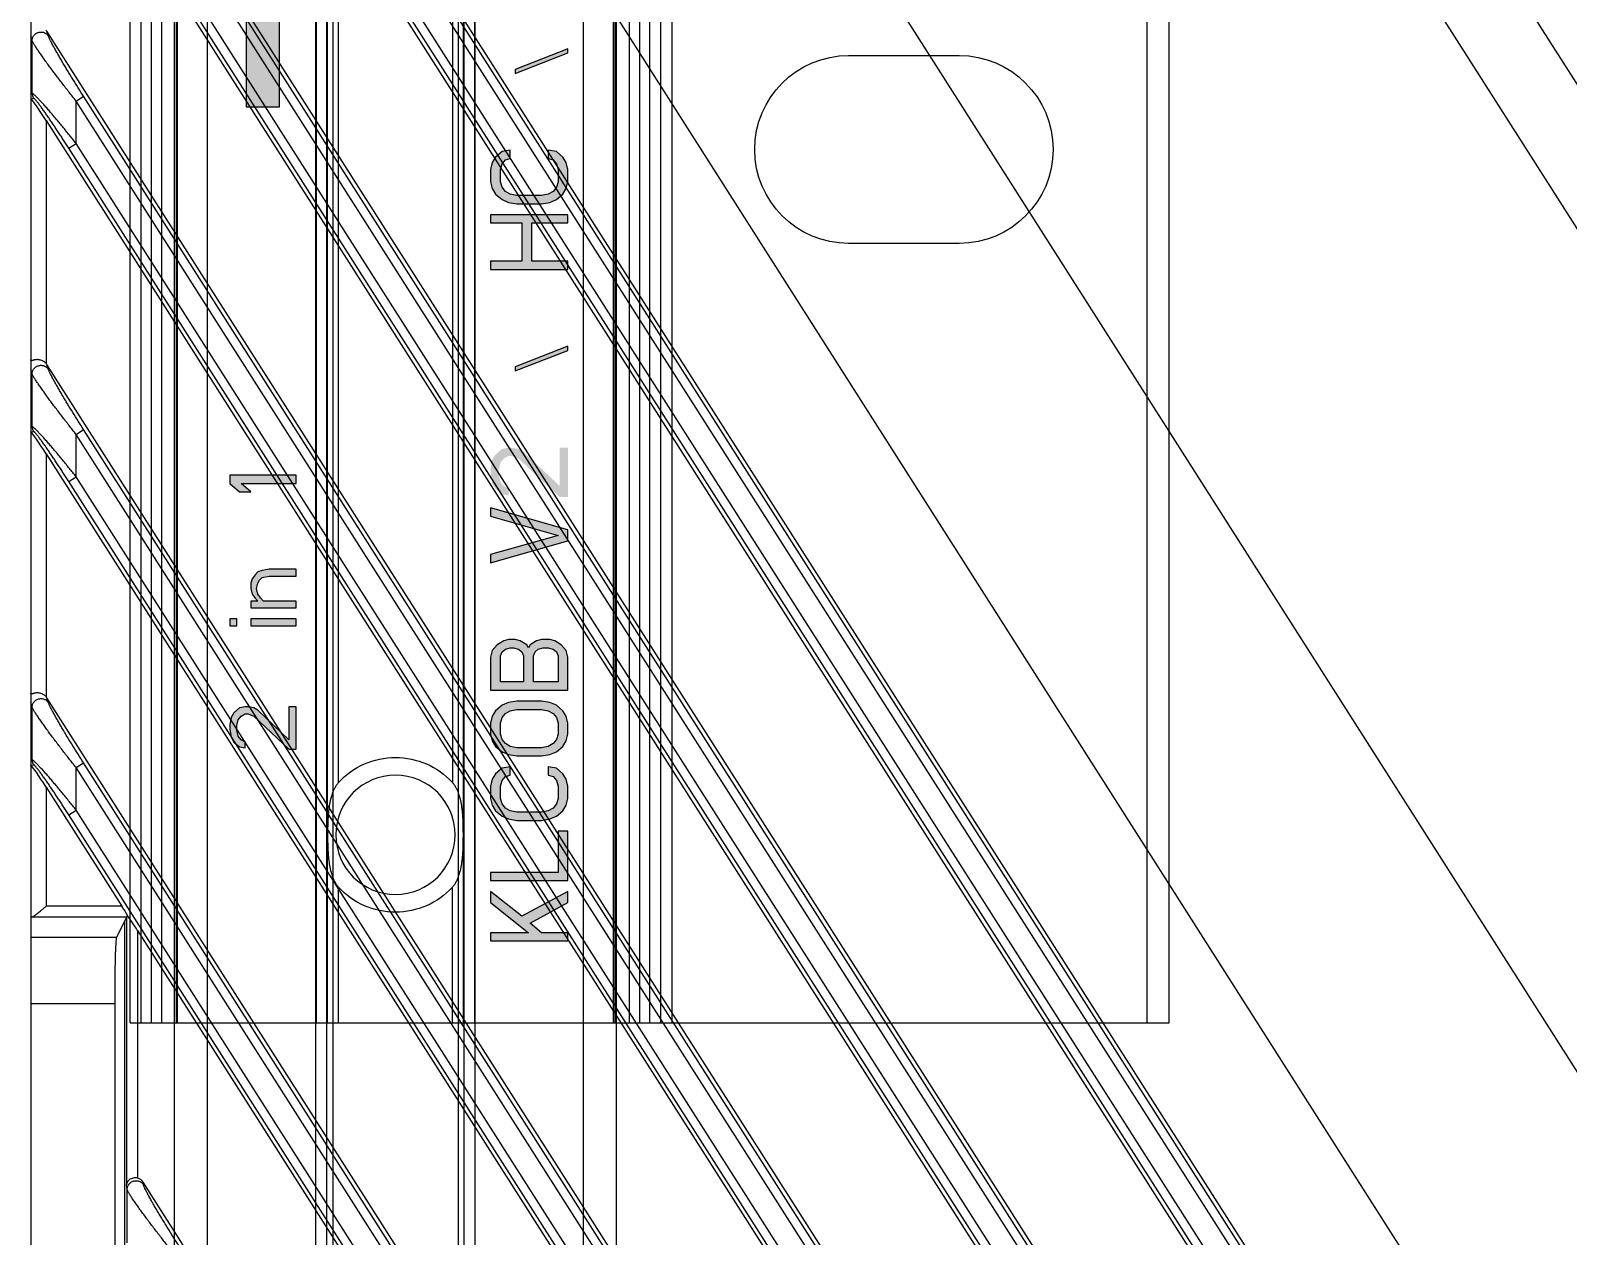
# Model space of a CAD drawing. Header units: millimetres. Extents: x 620 to 19791, y 2539 to 6969.
# Drawn here: x 14027 to 14096.5, y 5362.2 to 5416.7 of the extents above; entities that cross this region are included whole.
import ezdxf

# ---------------------------------------------------------------- set-up
doc = ezdxf.new("R2010")
doc.units = ezdxf.units.MM
doc.layers.add('02___PRT_ALL_AXES', color=7, linetype='Continuous')

# ---------------------------------------------------------------- blocks, each defined once
blk = doc.blocks.new('DTGFH')
at = {"color": 7, "linetype": 'Continuous'}
for p, q in [((8801.048, 4441.2), (8801.048, 4104.2)), ((8844.335, 4410.786), (8922.684, 4287.803)), ((8803.443, 4409.834), (8995.392, 4108.534)), ((8967.816, 4210.447), (8842.112, 4407.763)), ((8819.62, 4404.914), (9007.76, 4109.592)), ((8988.34, 4108.661), (8801.783, 4401.496)), ((8987.09, 4110.275), (8803.436, 4398.554)), ((8986.754, 4110.061), (8803.1, 4398.34)), ((8801.748, 4397.456), (8985.812, 4108.534)), ((8802.764, 4396.21), (8985.197, 4109.847)), ((8803.1, 4396.424), (8985.533, 4110.061)), ((8978.736, 4108.661), (8801.783, 4386.421)), ((8977.149, 4110.061), (8803.1, 4383.264)), ((8977.486, 4110.275), (8803.436, 4383.479)), ((8801.748, 4382.38), (8976.207, 4108.534)), ((8803.1, 4381.348), (8975.929, 4110.061)), ((8802.764, 4381.134), (8975.593, 4109.847)), ((8801.107, 4370.929), (8801.048, 4371.131)), ((8801.107, 4368.537), (8801.107, 4370.929)), ((8801.842, 4371.143), (8801.783, 4371.345)), ((8971.846, 4104.4), (8801.783, 4371.345)), ((8801.107, 4368.537), (8801.048, 4368.52)), ((8801.061, 4368.291), (8801.17, 4368.323)), ((8803.1, 4368.189), (8803.436, 4368.403)), ((8803.1, 4366.273), (8803.1, 4368.189)), ((8970.291, 4105.752), (8803.1, 4368.189)), ((8970.627, 4105.966), (8803.436, 4368.403)), ((8801.748, 4367.305), (8801.748, 4356.317)), ((8801.748, 4367.305), (8969.237, 4104.4)), ((8802.764, 4366.059), (8803.1, 4366.273)), ((8968.734, 4105.537), (8802.764, 4366.059)), ((8969.07, 4105.752), (8803.1, 4366.273)), ((8801.842, 4356.068), (8801.783, 4356.27)), ((8962.242, 4104.4), (8801.783, 4356.27)), ((8801.107, 4355.853), (8801.048, 4356.056)), ((8801.107, 4353.462), (8801.107, 4355.853)), ((8801.107, 4353.462), (8801.048, 4353.445)), ((8803.1, 4353.114), (8803.436, 4353.328)), ((8961.023, 4105.966), (8803.436, 4353.328)), ((8801.061, 4353.216), (8801.17, 4353.248)), ((8803.1, 4351.198), (8803.1, 4353.114)), ((8960.687, 4105.752), (8803.1, 4353.114)), ((8801.748, 4352.23), (8801.748, 4341.241)), ((8801.748, 4352.23), (8959.633, 4104.4)), ((8802.764, 4350.984), (8803.1, 4351.198)), ((8959.13, 4105.537), (8802.764, 4350.984)), ((8959.466, 4105.752), (8803.1, 4351.198)), ((8801.107, 4340.778), (8801.048, 4340.98)), ((8801.842, 4340.992), (8801.783, 4341.195)), ((8952.638, 4104.4), (8801.783, 4341.195)), ((8801.107, 4338.386), (8801.107, 4340.778)), ((8801.107, 4338.386), (8801.048, 4338.369)), ((8801.061, 4338.141), (8801.17, 4338.172)), ((8803.1, 4338.038), (8803.436, 4338.252)), ((8803.1, 4336.122), (8803.1, 4338.038)), ((8951.083, 4105.752), (8803.1, 4338.038)), ((8951.419, 4105.966), (8803.436, 4338.252)), ((8801.748, 4337.154), (8801.748, 4331.775)), ((8801.748, 4337.154), (8805.175, 4331.775)), ((8802.764, 4335.908), (8803.1, 4336.122)), ((8949.862, 4105.752), (8803.1, 4336.122)), ((8949.526, 4105.537), (8802.764, 4335.908)), ((8805.175, 4331.775), (8801.748, 4331.775)), ((8805.383, 4331.276), (8801.086, 4331.276)), ((8805.383, 4331.275), (8804.92, 4330.349)), ((8805.296, 4331.102), (8805.296, 4291.799)), ((8805.433, 4331.325), (8805.383, 4331.276)), ((8805.383, 4331.275), (8805.383, 4319.175)), ((8805.883, 4330.665), (8805.883, 4319.471)), ((8805.883, 4330.665), (8950.029, 4104.4)), ((8804.92, 4330.349), (8801.048, 4330.349)), ((8804.846, 4327.353), (8801.048, 4327.353)), ((8804.846, 4327.353), (8804.846, 4295.547)), ((8806.146, 4319.177), (8806.131, 4319.294)), ((8943.033, 4104.4), (8806.131, 4319.294)), ((8805.41, 4318.963), (8805.383, 4319.175)), ((8805.41, 4316.539), (8805.41, 4318.963))]:
    blk.add_line(p, q, dxfattribs=at)
for centre in [(8801.509, 4368.538), (8801.509, 4353.463), (8801.509, 4338.387)]:
    blk.add_arc(centre, 0.402, 180.1282, 212.3718, dxfattribs=at)
for centre, major_axis, ratio, start_param, end_param in [((8801.45, 4371.121), (-0.117, 0.402), 0.954439, -1.274405, -1.134443), ((8801.748, 4367.191), (-0.698, 1.104), 0.046753, -1.496981, -0.118001), ((8801.45, 4356.045), (-0.117, 0.402), 0.954439, -1.274405, -1.134443), ((8801.748, 4352.116), (-0.698, 1.104), 0.046753, -1.496981, -0.118001), ((8801.45, 4340.97), (-0.117, 0.402), 0.954439, -1.274405, -1.134443), ((8801.748, 4337.04), (-0.698, 1.104), 0.046753, -1.496981, -0.118001), ((8805.123, 4331.775), (-0.321, 0.499), 0.073624, -2.73781, -1.618026), ((8801.748, 4331.264), (0.7, 0), 0.052408, 2.812592, 3.141593), ((8805.883, 4331.275), (0.5, 0), 0.052408, 3.089233, 3.115413), ((8805.883, 4330.583), (-0.499, 0.789), 0.046753, -1.496981, -0.377197), ((8804.924, 4327.353), (0, 3), 0.026186, 0.05236, 1.570796), ((8805.796, 4319.073), (-0.052, 0.405), 0.97951, -1.123245, -0.349373)]:
    blk.add_ellipse(centre, major_axis=major_axis, ratio=ratio, start_param=start_param, end_param=end_param, dxfattribs=at)
for points, knots in [([(8801.107, 4370.929), (8801.108, 4370.949), (8801.112, 4370.99), (8801.129, 4371.05), (8801.155, 4371.106), (8801.19, 4371.158), (8801.233, 4371.204), (8801.283, 4371.243), (8801.339, 4371.274), (8801.399, 4371.297), (8801.461, 4371.31), (8801.525, 4371.314), (8801.588, 4371.307), (8801.649, 4371.292), (8801.706, 4371.267), (8801.759, 4371.233), (8801.805, 4371.192), (8801.831, 4371.16), (8801.842, 4371.143)], [0, 0, 0, 0, 0.061113, 0.122614, 0.184534, 0.246921, 0.309743, 0.372936, 0.436398, 0.5, 0.563602, 0.627064, 0.690257, 0.753079, 0.815466, 0.877386, 0.938887, 1, 1, 1, 1]), ([(8803.1, 4368.189), (8802.993, 4368.323), (8802.783, 4368.589), (8802.473, 4368.988), (8802.221, 4369.318), (8802.025, 4369.578), (8801.885, 4369.768), (8801.749, 4369.953), (8801.62, 4370.132), (8801.5, 4370.302), (8801.389, 4370.462), (8801.305, 4370.588), (8801.245, 4370.681), (8801.206, 4370.743), (8801.173, 4370.799), (8801.145, 4370.849), (8801.126, 4370.886), (8801.114, 4370.912), (8801.109, 4370.923), (8801.107, 4370.929)], [0, 0, 0, 0, 0.151037, 0.300586, 0.447016, 0.518439, 0.588237, 0.655992, 0.721178, 0.783101, 0.840848, 0.893205, 0.916879, 0.938573, 0.958018, 0.974928, 0.989013, 0.994909, 1, 1, 1, 1]), ([(8803.436, 4368.403), (8803.353, 4368.533), (8803.19, 4368.791), (8802.949, 4369.178), (8802.753, 4369.499), (8802.6, 4369.753), (8802.489, 4369.94), (8802.381, 4370.124), (8802.277, 4370.303), (8802.178, 4370.476), (8802.087, 4370.64), (8802.016, 4370.772), (8801.965, 4370.87), (8801.931, 4370.937), (8801.901, 4370.999), (8801.876, 4371.054), (8801.858, 4371.095), (8801.848, 4371.124), (8801.844, 4371.137), (8801.842, 4371.143)], [0, 0, 0, 0, 0.145071, 0.289149, 0.431131, 0.500908, 0.569567, 0.636803, 0.702211, 0.76523, 0.825074, 0.880596, 0.906233, 0.930094, 0.951832, 0.971044, 0.987264, 0.994099, 1, 1, 1, 1]), ([(8801.048, 4368.29), (8801.048, 4368.291), (8801.048, 4368.292), (8801.049, 4368.294), (8801.05, 4368.295), (8801.052, 4368.296), (8801.054, 4368.296), (8801.056, 4368.295), (8801.058, 4368.293), (8801.06, 4368.292), (8801.061, 4368.291)], [0, 0, 0, 0, 0.134296, 0.239838, 0.325336, 0.408088, 0.50825, 0.637794, 0.80127, 1, 1, 1, 1]), ([(8803.1, 4366.273), (8803, 4366.398), (8802.849, 4366.586), (8802.648, 4366.834), (8802.498, 4367.017), (8802.348, 4367.198), (8802.2, 4367.375), (8802.054, 4367.548), (8801.911, 4367.715), (8801.772, 4367.875), (8801.639, 4368.025), (8801.532, 4368.143), (8801.451, 4368.231), (8801.394, 4368.291), (8801.341, 4368.346), (8801.292, 4368.395), (8801.247, 4368.438), (8801.207, 4368.474), (8801.178, 4368.499), (8801.157, 4368.514), (8801.143, 4368.523), (8801.132, 4368.53), (8801.122, 4368.535), (8801.114, 4368.537), (8801.109, 4368.538), (8801.107, 4368.537)], [0, 0, 0, 0, 0.159125, 0.238223, 0.316727, 0.394381, 0.470878, 0.545834, 0.61877, 0.689065, 0.755896, 0.818173, 0.847169, 0.874456, 0.899785, 0.922889, 0.943475, 0.96125, 0.975933, 0.982041, 0.987297, 0.991693, 0.995234, 0.997964, 1, 1, 1, 1]), ([(8802.764, 4366.059), (8802.688, 4366.178), (8802.573, 4366.357), (8802.419, 4366.594), (8802.304, 4366.77), (8802.189, 4366.944), (8802.074, 4367.116), (8801.96, 4367.285), (8801.848, 4367.45), (8801.737, 4367.61), (8801.63, 4367.763), (8801.542, 4367.885), (8801.474, 4367.977), (8801.426, 4368.041), (8801.38, 4368.101), (8801.337, 4368.156), (8801.297, 4368.205), (8801.266, 4368.241), (8801.244, 4368.266), (8801.229, 4368.282), (8801.215, 4368.295), (8801.203, 4368.306), (8801.192, 4368.314), (8801.184, 4368.319), (8801.179, 4368.322), (8801.175, 4368.323), (8801.172, 4368.324), (8801.17, 4368.323)], [0, 0, 0, 0, 0.153079, 0.229318, 0.305164, 0.380451, 0.454965, 0.528436, 0.600519, 0.670738, 0.738434, 0.802663, 0.833068, 0.862042, 0.889307, 0.914531, 0.937321, 0.957232, 0.96596, 0.973791, 0.980669, 0.986547, 0.991394, 0.995199, 0.996723, 0.998012, 1, 1, 1, 1]), ([(8801.748, 4356.317), (8801.733, 4356.335), (8801.699, 4356.369), (8801.64, 4356.412), (8801.578, 4356.445), (8801.512, 4356.469), (8801.447, 4356.484), (8801.384, 4356.492), (8801.325, 4356.493), (8801.27, 4356.488), (8801.227, 4356.481), (8801.196, 4356.475), (8801.169, 4356.468), (8801.144, 4356.46), (8801.121, 4356.453), (8801.106, 4356.449), (8801.092, 4356.446), (8801.081, 4356.444), (8801.071, 4356.444), (8801.062, 4356.447), (8801.055, 4356.453), (8801.051, 4356.462), (8801.049, 4356.473), (8801.048, 4356.481), (8801.048, 4356.486)], [0, 0, 0, 0, 0.092092, 0.18383, 0.274482, 0.363041, 0.448376, 0.529457, 0.605459, 0.675766, 0.739913, 0.769539, 0.797439, 0.847676, 0.869774, 0.889641, 0.907107, 0.922074, 0.934647, 0.945489, 0.956057, 0.968087, 0.982675, 1, 1, 1, 1]), ([(8801.107, 4355.853), (8801.108, 4355.874), (8801.112, 4355.915), (8801.129, 4355.974), (8801.155, 4356.031), (8801.19, 4356.083), (8801.233, 4356.129), (8801.283, 4356.168), (8801.339, 4356.199), (8801.399, 4356.221), (8801.461, 4356.235), (8801.525, 4356.238), (8801.588, 4356.232), (8801.649, 4356.216), (8801.706, 4356.191), (8801.759, 4356.158), (8801.805, 4356.116), (8801.831, 4356.084), (8801.842, 4356.068)], [0, 0, 0, 0, 0.061113, 0.122614, 0.184534, 0.246921, 0.309743, 0.372936, 0.436398, 0.5, 0.563602, 0.627064, 0.690257, 0.753079, 0.815466, 0.877386, 0.938887, 1, 1, 1, 1]), ([(8803.1, 4353.114), (8802.993, 4353.247), (8802.783, 4353.514), (8802.473, 4353.913), (8802.221, 4354.243), (8802.025, 4354.503), (8801.885, 4354.693), (8801.749, 4354.878), (8801.62, 4355.056), (8801.5, 4355.227), (8801.389, 4355.387), (8801.305, 4355.512), (8801.245, 4355.605), (8801.206, 4355.668), (8801.173, 4355.724), (8801.145, 4355.774), (8801.126, 4355.811), (8801.114, 4355.836), (8801.109, 4355.848), (8801.107, 4355.853)], [0, 0, 0, 0, 0.151037, 0.300586, 0.447016, 0.518439, 0.588237, 0.655992, 0.721178, 0.783101, 0.840848, 0.893205, 0.916879, 0.938573, 0.958018, 0.974928, 0.989013, 0.994909, 1, 1, 1, 1]), ([(8803.436, 4353.328), (8803.353, 4353.457), (8803.19, 4353.716), (8802.949, 4354.103), (8802.753, 4354.424), (8802.6, 4354.678), (8802.489, 4354.865), (8802.381, 4355.048), (8802.277, 4355.227), (8802.178, 4355.4), (8802.087, 4355.565), (8802.016, 4355.696), (8801.965, 4355.795), (8801.931, 4355.862), (8801.901, 4355.924), (8801.876, 4355.979), (8801.858, 4356.02), (8801.848, 4356.049), (8801.844, 4356.062), (8801.842, 4356.068)], [0, 0, 0, 0, 0.145071, 0.289149, 0.431131, 0.500908, 0.569567, 0.636803, 0.702211, 0.76523, 0.825074, 0.880596, 0.906233, 0.930094, 0.951832, 0.971044, 0.987264, 0.994099, 1, 1, 1, 1]), ([(8803.1, 4351.198), (8803, 4351.323), (8802.849, 4351.51), (8802.648, 4351.758), (8802.498, 4351.942), (8802.348, 4352.122), (8802.2, 4352.3), (8802.054, 4352.472), (8801.911, 4352.64), (8801.772, 4352.799), (8801.639, 4352.95), (8801.532, 4353.068), (8801.451, 4353.156), (8801.394, 4353.215), (8801.341, 4353.27), (8801.292, 4353.319), (8801.247, 4353.362), (8801.207, 4353.398), (8801.178, 4353.423), (8801.157, 4353.439), (8801.143, 4353.448), (8801.132, 4353.455), (8801.122, 4353.46), (8801.114, 4353.462), (8801.109, 4353.462), (8801.107, 4353.462)], [0, 0, 0, 0, 0.159125, 0.238223, 0.316727, 0.394381, 0.470878, 0.545834, 0.61877, 0.689065, 0.755896, 0.818173, 0.847169, 0.874456, 0.899785, 0.922889, 0.943475, 0.96125, 0.975933, 0.982041, 0.987297, 0.991693, 0.995234, 0.997964, 1, 1, 1, 1]), ([(8801.048, 4353.214), (8801.048, 4353.215), (8801.048, 4353.217), (8801.049, 4353.219), (8801.05, 4353.22), (8801.052, 4353.221), (8801.054, 4353.22), (8801.056, 4353.219), (8801.058, 4353.218), (8801.06, 4353.217), (8801.061, 4353.216)], [0, 0, 0, 0, 0.134296, 0.239838, 0.325336, 0.408088, 0.50825, 0.637794, 0.80127, 1, 1, 1, 1]), ([(8802.764, 4350.984), (8802.688, 4351.103), (8802.573, 4351.282), (8802.419, 4351.519), (8802.304, 4351.695), (8802.189, 4351.869), (8802.074, 4352.041), (8801.96, 4352.21), (8801.848, 4352.375), (8801.737, 4352.535), (8801.63, 4352.688), (8801.542, 4352.81), (8801.474, 4352.902), (8801.426, 4352.966), (8801.38, 4353.026), (8801.337, 4353.081), (8801.297, 4353.129), (8801.266, 4353.165), (8801.244, 4353.19), (8801.229, 4353.206), (8801.215, 4353.219), (8801.203, 4353.23), (8801.192, 4353.239), (8801.184, 4353.244), (8801.179, 4353.247), (8801.175, 4353.248), (8801.172, 4353.248), (8801.17, 4353.248)], [0, 0, 0, 0, 0.153079, 0.229318, 0.305164, 0.380451, 0.454965, 0.528436, 0.600519, 0.670738, 0.738434, 0.802663, 0.833068, 0.862042, 0.889307, 0.914531, 0.937321, 0.957232, 0.96596, 0.973791, 0.980669, 0.986547, 0.991394, 0.995199, 0.996723, 0.998012, 1, 1, 1, 1]), ([(8801.748, 4341.241), (8801.733, 4341.26), (8801.699, 4341.294), (8801.64, 4341.337), (8801.578, 4341.37), (8801.512, 4341.394), (8801.447, 4341.409), (8801.384, 4341.416), (8801.325, 4341.417), (8801.27, 4341.413), (8801.227, 4341.406), (8801.196, 4341.399), (8801.169, 4341.392), (8801.144, 4341.385), (8801.121, 4341.378), (8801.106, 4341.373), (8801.092, 4341.37), (8801.081, 4341.368), (8801.071, 4341.368), (8801.062, 4341.371), (8801.055, 4341.377), (8801.051, 4341.386), (8801.049, 4341.398), (8801.048, 4341.406), (8801.048, 4341.411)], [0, 0, 0, 0, 0.092092, 0.18383, 0.274482, 0.363041, 0.448376, 0.529457, 0.605459, 0.675766, 0.739913, 0.769539, 0.797439, 0.847676, 0.869774, 0.889641, 0.907107, 0.922074, 0.934647, 0.945489, 0.956057, 0.968087, 0.982675, 1, 1, 1, 1]), ([(8801.107, 4340.778), (8801.108, 4340.798), (8801.112, 4340.839), (8801.129, 4340.899), (8801.155, 4340.955), (8801.19, 4341.007), (8801.233, 4341.053), (8801.283, 4341.092), (8801.339, 4341.124), (8801.399, 4341.146), (8801.461, 4341.159), (8801.525, 4341.163), (8801.588, 4341.157), (8801.649, 4341.141), (8801.706, 4341.116), (8801.759, 4341.082), (8801.805, 4341.041), (8801.831, 4341.009), (8801.842, 4340.992)], [0, 0, 0, 0, 0.061113, 0.122614, 0.184534, 0.246921, 0.309743, 0.372936, 0.436398, 0.5, 0.563602, 0.627064, 0.690257, 0.753079, 0.815466, 0.877386, 0.938887, 1, 1, 1, 1]), ([(8803.436, 4338.252), (8803.353, 4338.382), (8803.19, 4338.64), (8802.949, 4339.027), (8802.753, 4339.348), (8802.6, 4339.602), (8802.489, 4339.789), (8802.381, 4339.973), (8802.277, 4340.152), (8802.178, 4340.325), (8802.087, 4340.49), (8802.016, 4340.621), (8801.965, 4340.719), (8801.931, 4340.787), (8801.901, 4340.848), (8801.876, 4340.903), (8801.858, 4340.945), (8801.848, 4340.973), (8801.844, 4340.986), (8801.842, 4340.992)], [0, 0, 0, 0, 0.145071, 0.289149, 0.431131, 0.500908, 0.569567, 0.636803, 0.702211, 0.76523, 0.825074, 0.880596, 0.906233, 0.930094, 0.951832, 0.971044, 0.987264, 0.994099, 1, 1, 1, 1]), ([(8803.1, 4338.038), (8802.993, 4338.172), (8802.783, 4338.438), (8802.473, 4338.838), (8802.221, 4339.168), (8802.025, 4339.428), (8801.885, 4339.617), (8801.749, 4339.802), (8801.62, 4339.981), (8801.5, 4340.151), (8801.389, 4340.311), (8801.305, 4340.437), (8801.245, 4340.53), (8801.206, 4340.592), (8801.173, 4340.648), (8801.145, 4340.698), (8801.126, 4340.735), (8801.114, 4340.761), (8801.109, 4340.773), (8801.107, 4340.778)], [0, 0, 0, 0, 0.151037, 0.300586, 0.447016, 0.518439, 0.588237, 0.655992, 0.721178, 0.783101, 0.840848, 0.893205, 0.916879, 0.938573, 0.958018, 0.974928, 0.989013, 0.994909, 1, 1, 1, 1]), ([(8801.048, 4338.139), (8801.048, 4338.14), (8801.048, 4338.141), (8801.049, 4338.143), (8801.05, 4338.145), (8801.052, 4338.145), (8801.054, 4338.145), (8801.056, 4338.144), (8801.058, 4338.143), (8801.06, 4338.141), (8801.061, 4338.141)], [0, 0, 0, 0, 0.134291, 0.239825, 0.325324, 0.40808, 0.508237, 0.637782, 0.801264, 1, 1, 1, 1]), ([(8803.1, 4336.122), (8803, 4336.248), (8802.849, 4336.435), (8802.648, 4336.683), (8802.498, 4336.866), (8802.348, 4337.047), (8802.2, 4337.224), (8802.054, 4337.397), (8801.911, 4337.564), (8801.772, 4337.724), (8801.639, 4337.875), (8801.532, 4337.993), (8801.451, 4338.08), (8801.394, 4338.14), (8801.341, 4338.195), (8801.292, 4338.244), (8801.247, 4338.287), (8801.207, 4338.323), (8801.178, 4338.348), (8801.157, 4338.364), (8801.143, 4338.373), (8801.132, 4338.379), (8801.122, 4338.384), (8801.114, 4338.387), (8801.109, 4338.387), (8801.107, 4338.386)], [0, 0, 0, 0, 0.159125, 0.238223, 0.316727, 0.394381, 0.470878, 0.545834, 0.61877, 0.689065, 0.755896, 0.818173, 0.847169, 0.874456, 0.899785, 0.922889, 0.943475, 0.96125, 0.975933, 0.982041, 0.987297, 0.991693, 0.995234, 0.997964, 1, 1, 1, 1]), ([(8802.764, 4335.908), (8802.688, 4336.028), (8802.573, 4336.206), (8802.419, 4336.443), (8802.304, 4336.619), (8802.189, 4336.793), (8802.074, 4336.965), (8801.96, 4337.134), (8801.848, 4337.299), (8801.737, 4337.459), (8801.63, 4337.612), (8801.542, 4337.734), (8801.474, 4337.826), (8801.426, 4337.891), (8801.38, 4337.95), (8801.337, 4338.005), (8801.297, 4338.054), (8801.266, 4338.09), (8801.244, 4338.115), (8801.229, 4338.131), (8801.215, 4338.144), (8801.203, 4338.155), (8801.192, 4338.163), (8801.184, 4338.169), (8801.179, 4338.171), (8801.175, 4338.173), (8801.172, 4338.173), (8801.17, 4338.172)], [0, 0, 0, 0, 0.153079, 0.229318, 0.305164, 0.380451, 0.454965, 0.528436, 0.600519, 0.670738, 0.738434, 0.802663, 0.833068, 0.862042, 0.889307, 0.914531, 0.937321, 0.957232, 0.96596, 0.973791, 0.980669, 0.986547, 0.991394, 0.995199, 0.996723, 0.998012, 1, 1, 1, 1]), ([(8801.086, 4331.276), (8801.09, 4331.276), (8801.097, 4331.278), (8801.11, 4331.283), (8801.123, 4331.288), (8801.143, 4331.299), (8801.171, 4331.315), (8801.206, 4331.338), (8801.244, 4331.364), (8801.299, 4331.405), (8801.372, 4331.462), (8801.462, 4331.535), (8801.556, 4331.613), (8801.652, 4331.693), (8801.716, 4331.748), (8801.748, 4331.775)], [0, 0, 0, 0, 0.013463, 0.028958, 0.046471, 0.065932, 0.110248, 0.160922, 0.216933, 0.277361, 0.408429, 0.549248, 0.696374, 0.84732, 1, 1, 1, 1]), ([(8805.883, 4319.471), (8805.848, 4319.479), (8805.779, 4319.487), (8805.679, 4319.477), (8805.59, 4319.449), (8805.516, 4319.407), (8805.458, 4319.356), (8805.416, 4319.298), (8805.39, 4319.238), (8805.384, 4319.195), (8805.383, 4319.175)], [0, 0, 0, 0, 0.160899, 0.314742, 0.456494, 0.584742, 0.700638, 0.806545, 0.905309, 1, 1, 1, 1]), ([(8805.41, 4318.963), (8805.41, 4318.984), (8805.414, 4319.025), (8805.429, 4319.087), (8805.455, 4319.145), (8805.489, 4319.198), (8805.532, 4319.245), (8805.582, 4319.285), (8805.637, 4319.317), (8805.697, 4319.34), (8805.76, 4319.353), (8805.825, 4319.356), (8805.888, 4319.349), (8805.95, 4319.332), (8806.008, 4319.306), (8806.062, 4319.271), (8806.108, 4319.228), (8806.134, 4319.194), (8806.146, 4319.177)], [0, 0, 0, 0, 0.061771, 0.123674, 0.185724, 0.247974, 0.310429, 0.373081, 0.435901, 0.498841, 0.561846, 0.62485, 0.687789, 0.750605, 0.813254, 0.8757, 0.937956, 1, 1, 1, 1]), ([(8807.409, 4316.198), (8807.3, 4316.336), (8807.083, 4316.611), (8806.816, 4316.955), (8806.606, 4317.228), (8806.454, 4317.43), (8806.305, 4317.628), (8806.161, 4317.823), (8806.023, 4318.012), (8805.892, 4318.193), (8805.771, 4318.366), (8805.677, 4318.503), (8805.609, 4318.606), (8805.563, 4318.676), (8805.523, 4318.741), (8805.487, 4318.8), (8805.457, 4318.852), (8805.437, 4318.891), (8805.425, 4318.918), (8805.418, 4318.935), (8805.413, 4318.95), (8805.411, 4318.959), (8805.41, 4318.963)], [0, 0, 0, 0, 0.154445, 0.30727, 0.382534, 0.456692, 0.529432, 0.600377, 0.669045, 0.734822, 0.796897, 0.854183, 0.880595, 0.905226, 0.927827, 0.94811, 0.965769, 0.980485, 0.986646, 0.991965, 0.996419, 1, 1, 1, 1]), ([(8807.745, 4316.412), (8807.661, 4316.545), (8807.493, 4316.811), (8807.286, 4317.143), (8807.124, 4317.408), (8807.005, 4317.604), (8806.888, 4317.798), (8806.774, 4317.99), (8806.664, 4318.177), (8806.559, 4318.36), (8806.46, 4318.535), (8806.382, 4318.676), (8806.324, 4318.784), (8806.285, 4318.859), (8806.249, 4318.929), (8806.217, 4318.994), (8806.19, 4319.052), (8806.171, 4319.096), (8806.16, 4319.127), (8806.153, 4319.146), (8806.149, 4319.162), (8806.146, 4319.172), (8806.146, 4319.177)], [0, 0, 0, 0, 0.147854, 0.294636, 0.367264, 0.439153, 0.510088, 0.579799, 0.647935, 0.714028, 0.777425, 0.83718, 0.86528, 0.891898, 0.916748, 0.939475, 0.959663, 0.976821, 0.984101, 0.990427, 0.995741, 1, 1, 1, 1])]:
    blk.add_open_spline(points, degree=3, knots=knots, dxfattribs=at)
blk = doc.blocks.new('*U116')
blk.add_blockref('DTGFH', (-9101.048, -4276.2))
blk = doc.blocks.new('*U117')
at = {"color": 0, "linetype": 'ByBlock', "lineweight": -2, "transparency": 16777216}
blk.add_blockref('*U116', (0, 1350), dxfattribs=at)
blk = doc.blocks.new('rygj')
at = {"lineweight": 5, "true_color": 0x139b48}
h = blk.add_hatch(color=114, dxfattribs=at)
h.dxf.hatch_style = 1
h.paths.add_polyline_path([(5043.778, 3168.396), (5043.778, 3166.896), (5058.778, 3166.896), (5058.778, 3165.696), (5066.055, 3167.646), (5058.778, 3169.596), (5058.778, 3168.396)])
h = blk.add_hatch(color=114, dxfattribs=at)
h.dxf.hatch_style = 1
h.paths.add_polyline_path([(5016.593, 3168.061), (5016.646, 3168.316), (5016.646, 3168.444), (5016.593, 3168.699), (5016.38, 3168.954), (5016.168, 3169.082), (5015.849, 3169.146), (5015.637, 3169.146), (5015.265, 3169.082), (5015.052, 3168.954), (5014.84, 3168.699), (5014.787, 3168.444), (5015.052, 3168.444), (5015.158, 3168.635), (5015.318, 3168.763), (5015.583, 3168.827), (5015.796, 3168.827), (5016.062, 3168.763), (5016.221, 3168.635), (5016.327, 3168.444), (5016.327, 3168.316), (5016.221, 3168.061), (5014.733, 3166.465), (5014.733, 3166.146), (5016.646, 3166.146), (5016.646, 3166.465), (5015.158, 3166.465), (5016.487, 3167.869)])
h.paths.add_polyline_path([(5020.618, 3169.146), (5020.305, 3169.146), (5020.305, 3168.827), (5020.618, 3168.827)])
h.paths.add_polyline_path([(5020.618, 3168.188), (5020.305, 3168.188), (5020.305, 3166.146), (5020.618, 3166.146)])
h.paths.add_polyline_path([(5021.743, 3167.869), (5021.993, 3167.933), (5022.243, 3167.869), (5022.368, 3167.805), (5022.493, 3167.678), (5022.555, 3167.359), (5022.555, 3166.146), (5022.868, 3166.146), (5022.868, 3167.359), (5022.805, 3167.678), (5022.743, 3167.869), (5022.618, 3167.997), (5022.43, 3168.125), (5022.243, 3168.188), (5021.993, 3168.188), (5021.743, 3168.125), (5021.555, 3167.997), (5021.43, 3167.869), (5021.43, 3168.188), (5021.118, 3168.188), (5021.118, 3166.146), (5021.43, 3166.146), (5021.43, 3167.614), (5021.555, 3167.742)])
h.paths.add_polyline_path([(5027.118, 3169.146), (5026.743, 3169.146), (5026.368, 3168.699), (5026.368, 3168.188), (5026.743, 3168.635), (5026.743, 3166.146), (5027.118, 3166.146)])
h = blk.add_hatch(color=114, dxfattribs=at)
h.dxf.hatch_style = 1
h.paths.add_polyline_path([(5052.292, 3156.452), (5052.23, 3156.825), (5051.982, 3157.123), (5051.734, 3157.271), (5051.424, 3157.346), (5050.866, 3157.346), (5050.556, 3157.271), (5050.308, 3157.123), (5050.061, 3156.825), (5049.937, 3156.527), (5049.875, 3156.154), (5049.875, 3155.037), (5049.937, 3154.665), (5050.061, 3154.367), (5050.308, 3154.069), (5050.556, 3153.92), (5050.866, 3153.846), (5051.424, 3153.846), (5051.734, 3153.92), (5051.982, 3154.069), (5052.23, 3154.367), (5052.292, 3154.74), (5051.92, 3154.74), (5051.858, 3154.516), (5051.672, 3154.367), (5051.424, 3154.293), (5050.866, 3154.293), (5050.618, 3154.367), (5050.432, 3154.516), (5050.308, 3154.74), (5050.247, 3155.037), (5050.247, 3156.154), (5050.308, 3156.452), (5050.432, 3156.676), (5050.618, 3156.825), (5050.866, 3156.899), (5051.424, 3156.899), (5051.672, 3156.825), (5051.858, 3156.676), (5051.92, 3156.452)])
h.paths.add_polyline_path([(5063.634, 3156.527), (5063.572, 3156.825), (5063.324, 3157.123), (5063.076, 3157.271), (5062.642, 3157.346), (5062.518, 3157.346), (5062.085, 3157.271), (5061.837, 3157.123), (5061.589, 3156.825), (5061.527, 3156.527), (5061.837, 3156.527), (5061.961, 3156.75), (5062.147, 3156.899), (5062.456, 3156.974), (5062.704, 3156.974), (5063.014, 3156.899), (5063.2, 3156.75), (5063.324, 3156.527), (5063.324, 3156.378), (5063.2, 3156.08), (5063.076, 3155.931), (5062.704, 3155.782), (5062.456, 3155.782), (5062.456, 3155.484), (5062.704, 3155.484), (5063.076, 3155.41), (5063.262, 3155.261), (5063.386, 3154.963), (5063.386, 3154.665), (5063.324, 3154.516), (5063.2, 3154.367), (5063.076, 3154.293), (5062.766, 3154.218), (5062.394, 3154.218), (5062.085, 3154.293), (5061.961, 3154.367), (5061.837, 3154.516), (5061.775, 3154.665), (5061.465, 3154.665), (5061.527, 3154.442), (5061.651, 3154.218), (5061.837, 3154.069), (5062.085, 3153.92), (5062.332, 3153.846), (5062.828, 3153.846), (5063.076, 3153.92), (5063.324, 3154.069), (5063.51, 3154.218), (5063.634, 3154.442), (5063.696, 3154.665), (5063.696, 3154.963), (5063.634, 3155.261), (5063.51, 3155.484), (5063.2, 3155.633), (5063.448, 3155.857), (5063.572, 3156.08), (5063.634, 3156.378)])
h.paths.add_polyline_path([(5060.597, 3157.346), (5059.729, 3154.293), (5058.862, 3157.346), (5058.49, 3157.346), (5059.481, 3153.846), (5059.977, 3153.846), (5060.969, 3157.346)])
h.paths.add_polyline_path([(5055.019, 3153.846), (5055.019, 3154.293), (5053.16, 3154.293), (5053.16, 3157.346), (5052.788, 3157.346), (5052.788, 3153.846)])
h.paths.add_polyline_path([(5041.817, 3156.452), (5041.755, 3156.825), (5041.507, 3157.123), (5041.26, 3157.271), (5040.95, 3157.346), (5040.392, 3157.346), (5040.082, 3157.271), (5039.834, 3157.123), (5039.586, 3156.825), (5039.462, 3156.527), (5039.4, 3156.154), (5039.4, 3155.037), (5039.462, 3154.665), (5039.586, 3154.367), (5039.834, 3154.069), (5040.082, 3153.92), (5040.392, 3153.846), (5040.95, 3153.846), (5041.26, 3153.92), (5041.507, 3154.069), (5041.755, 3154.367), (5041.817, 3154.74), (5041.445, 3154.74), (5041.383, 3154.516), (5041.198, 3154.367), (5040.95, 3154.293), (5040.392, 3154.293), (5040.144, 3154.367), (5039.958, 3154.516), (5039.834, 3154.74), (5039.772, 3155.037), (5039.772, 3156.154), (5039.834, 3156.452), (5039.958, 3156.676), (5040.144, 3156.825), (5040.392, 3156.899), (5040.95, 3156.899), (5041.198, 3156.825), (5041.383, 3156.676), (5041.445, 3156.452)])
h.paths.add_polyline_path([(5016.902, 3156.154), (5016.84, 3156.527), (5016.716, 3156.825), (5016.468, 3157.123), (5016.22, 3157.271), (5015.91, 3157.346), (5015.414, 3157.346), (5015.104, 3157.271), (5014.856, 3157.123), (5014.608, 3156.825), (5014.485, 3156.527), (5014.423, 3156.154), (5014.423, 3155.037), (5014.485, 3154.665), (5014.608, 3154.367), (5014.856, 3154.069), (5015.104, 3153.92), (5015.414, 3153.846), (5015.91, 3153.846), (5016.22, 3153.92), (5016.468, 3154.069), (5016.716, 3154.367), (5016.84, 3154.665), (5016.902, 3155.037)])
h.paths.add_polyline_path([(5028.368, 3156.527), (5028.306, 3156.825), (5028.058, 3157.123), (5027.81, 3157.271), (5027.438, 3157.346), (5027.19, 3157.346), (5026.756, 3157.271), (5026.508, 3157.123), (5026.261, 3156.825), (5026.199, 3156.527), (5026.508, 3156.527), (5026.632, 3156.75), (5026.818, 3156.899), (5027.128, 3156.974), (5027.376, 3156.974), (5027.686, 3156.899), (5027.872, 3156.75), (5027.996, 3156.527), (5027.996, 3156.378), (5027.872, 3156.08), (5026.137, 3154.218), (5026.137, 3153.846), (5028.368, 3153.846), (5028.368, 3154.218), (5026.632, 3154.218), (5028.182, 3155.857), (5028.306, 3156.08), (5028.368, 3156.378)])
h.paths.add_polyline_path([(5046.404, 3153.846), (5045.474, 3156.229), (5045.288, 3156.229), (5046.218, 3153.846)])
h.paths.add_polyline_path([(5025.269, 3157.346), (5024.401, 3154.293), (5023.533, 3157.346), (5023.162, 3157.346), (5024.153, 3153.846), (5024.649, 3153.846), (5025.641, 3157.346)])
h.paths.add_polyline_path([(5038.904, 3153.846), (5038.904, 3157.346), (5038.532, 3157.346), (5038.532, 3155.931), (5036.797, 3155.931), (5036.797, 3157.346), (5036.425, 3157.346), (5036.425, 3153.846), (5036.797, 3153.846), (5036.797, 3155.484), (5038.532, 3155.484), (5038.532, 3153.846)])
h.paths.add_polyline_path([(5019.691, 3156.229), (5019.691, 3156.527), (5019.629, 3156.75), (5019.443, 3157.048), (5019.195, 3157.271), (5018.885, 3157.346), (5017.398, 3157.346), (5017.398, 3153.846), (5018.885, 3153.846), (5019.195, 3153.92), (5019.443, 3154.144), (5019.629, 3154.442), (5019.691, 3154.665), (5019.691, 3155.037), (5019.629, 3155.261), (5019.443, 3155.559), (5019.319, 3155.633), (5019.443, 3155.708), (5019.629, 3156.005)])
h.paths.add_polyline_path([(5019.319, 3154.963), (5019.319, 3154.74), (5019.257, 3154.516), (5019.133, 3154.367), (5018.947, 3154.293), (5017.769, 3154.293), (5017.769, 3155.41), (5018.947, 3155.41), (5019.133, 3155.335), (5019.257, 3155.186)], flags=16)
h.paths.add_polyline_path([(5019.319, 3156.452), (5019.319, 3156.303), (5019.257, 3156.08), (5019.133, 3155.931), (5018.947, 3155.857), (5017.769, 3155.857), (5017.769, 3156.899), (5018.947, 3156.899), (5019.133, 3156.825), (5019.257, 3156.676)], flags=16)
h.paths.add_polyline_path([(5016.53, 3156.154), (5016.53, 3155.037), (5016.468, 3154.74), (5016.344, 3154.516), (5016.158, 3154.367), (5015.91, 3154.293), (5015.414, 3154.293), (5015.166, 3154.367), (5014.98, 3154.516), (5014.856, 3154.74), (5014.794, 3155.037), (5014.794, 3156.154), (5014.856, 3156.452), (5014.98, 3156.676), (5015.166, 3156.825), (5015.414, 3156.899), (5015.91, 3156.899), (5016.158, 3156.825), (5016.344, 3156.676), (5016.468, 3156.452)], flags=16)
h.paths.add_polyline_path([(5011.881, 3155.037), (5011.881, 3156.154), (5011.943, 3156.452), (5012.067, 3156.676), (5012.253, 3156.825), (5012.501, 3156.899), (5013.059, 3156.899), (5013.307, 3156.825), (5013.493, 3156.676), (5013.555, 3156.452), (5013.927, 3156.452), (5013.865, 3156.825), (5013.617, 3157.123), (5013.369, 3157.271), (5013.059, 3157.346), (5012.501, 3157.346), (5012.191, 3157.271), (5011.943, 3157.123), (5011.695, 3156.825), (5011.572, 3156.527), (5011.51, 3156.154), (5011.51, 3155.037), (5011.572, 3154.665), (5011.695, 3154.367), (5011.943, 3154.069), (5012.191, 3153.92), (5012.501, 3153.846), (5013.059, 3153.846), (5013.369, 3153.92), (5013.617, 3154.069), (5013.865, 3154.367), (5013.927, 3154.74), (5013.555, 3154.74), (5013.493, 3154.516), (5013.307, 3154.367), (5013.059, 3154.293), (5012.501, 3154.293), (5012.253, 3154.367), (5012.067, 3154.516), (5011.943, 3154.74)])
h.paths.add_polyline_path([(5011.014, 3153.846), (5011.014, 3154.293), (5009.154, 3154.293), (5009.154, 3157.346), (5008.782, 3157.346), (5008.782, 3153.846)])
h.paths.add_polyline_path([(5032.954, 3153.846), (5032.025, 3156.229), (5031.839, 3156.229), (5032.768, 3153.846)])
h.paths.add_polyline_path([(5006.427, 3155.633), (5006.427, 3157.346), (5006.055, 3157.346), (5006.055, 3153.846), (5006.427, 3153.846), (5006.427, 3155.037), (5006.861, 3155.559), (5007.791, 3153.846), (5008.287, 3153.846), (5007.171, 3155.931), (5008.287, 3157.346), (5007.791, 3157.346)])
at = {"color": 114, "linetype": 'Continuous', "true_color": 0x139b48}
for p, q in [((4442.055, 3171.646), (5101.055, 3171.646)), ((4442.055, 3170.146), (5101.055, 3170.146)), ((5015.052, 3168.954), (5014.84, 3168.699)), ((5015.265, 3169.082), (5015.052, 3168.954)), ((5015.637, 3169.146), (5015.265, 3169.082)), ((5015.849, 3169.146), (5015.637, 3169.146)), ((5016.168, 3169.082), (5015.849, 3169.146)), ((5016.38, 3168.954), (5016.168, 3169.082)), ((5016.593, 3168.699), (5016.38, 3168.954)), ((5020.618, 3169.146), (5020.305, 3169.146)), ((5020.305, 3169.146), (5020.305, 3168.827)), ((5020.618, 3168.827), (5020.618, 3169.146)), ((5026.743, 3169.146), (5026.368, 3168.699)), ((5027.118, 3169.146), (5026.743, 3169.146)), ((5027.118, 3166.146), (5027.118, 3169.146)), ((5014.84, 3168.699), (5014.787, 3168.444)), ((5014.787, 3168.444), (5015.052, 3168.444)), ((5015.052, 3168.444), (5015.158, 3168.635)), ((5015.158, 3168.635), (5015.318, 3168.763)), ((5015.318, 3168.763), (5015.583, 3168.827)), ((5015.583, 3168.827), (5015.796, 3168.827)), ((5015.796, 3168.827), (5016.062, 3168.763)), ((5016.062, 3168.763), (5016.221, 3168.635)), ((5016.221, 3168.635), (5016.327, 3168.444)), ((5016.327, 3168.316), (5016.221, 3168.061)), ((5016.327, 3168.444), (5016.327, 3168.316)), ((5016.646, 3168.444), (5016.593, 3168.699)), ((5016.593, 3168.061), (5016.646, 3168.316)), ((5016.646, 3168.316), (5016.646, 3168.444)), ((5020.305, 3168.827), (5020.618, 3168.827)), ((5020.618, 3168.188), (5020.305, 3168.188)), ((5020.305, 3168.188), (5020.305, 3166.146)), ((5020.618, 3166.146), (5020.618, 3168.188)), ((5021.43, 3168.188), (5021.118, 3168.188)), ((5021.118, 3168.188), (5021.118, 3166.146)), ((5021.43, 3167.869), (5021.43, 3168.188)), ((5021.993, 3168.188), (5021.743, 3168.125)), ((5022.243, 3168.188), (5021.993, 3168.188)), ((5022.43, 3168.125), (5022.243, 3168.188)), ((5026.368, 3168.699), (5026.368, 3168.188)), ((5026.368, 3168.188), (5026.743, 3168.635)), ((5026.743, 3168.635), (5026.743, 3166.146)), ((5058.778, 3168.396), (5043.778, 3168.396)), ((5043.778, 3168.396), (5043.778, 3166.896)), ((5016.221, 3168.061), (5014.733, 3166.465)), ((5015.158, 3166.465), (5016.487, 3167.869)), ((5016.487, 3167.869), (5016.593, 3168.061)), ((5021.555, 3167.997), (5021.43, 3167.869)), ((5021.43, 3167.614), (5021.555, 3167.742)), ((5021.43, 3166.146), (5021.43, 3167.614)), ((5021.743, 3168.125), (5021.555, 3167.997)), ((5021.555, 3167.742), (5021.743, 3167.869)), ((5021.743, 3167.869), (5021.993, 3167.933)), ((5021.993, 3167.933), (5022.243, 3167.869)), ((5022.243, 3167.869), (5022.368, 3167.805)), ((5022.368, 3167.805), (5022.493, 3167.678)), ((5022.618, 3167.997), (5022.43, 3168.125)), ((5022.493, 3167.678), (5022.555, 3167.359)), ((5022.743, 3167.869), (5022.618, 3167.997)), ((5022.805, 3167.678), (5022.743, 3167.869)), ((5022.868, 3167.359), (5022.805, 3167.678)), ((5022.555, 3167.359), (5022.555, 3166.146)), ((5022.868, 3166.146), (5022.868, 3167.359)), ((5043.778, 3166.896), (5058.778, 3166.896)), ((5014.733, 3166.465), (5014.733, 3166.146)), ((5014.733, 3166.146), (5016.646, 3166.146)), ((5016.646, 3166.465), (5015.158, 3166.465)), ((5016.646, 3166.146), (5016.646, 3166.465)), ((5020.305, 3166.146), (5020.618, 3166.146)), ((5021.118, 3166.146), (5021.43, 3166.146)), ((5022.555, 3166.146), (5022.868, 3166.146)), ((5026.743, 3166.146), (5027.118, 3166.146)), ((4495.013, 3165.246), (5068.697, 3165.246)), ((4495.398, 3164.746), (5068.312, 3164.746)), ((4495.398, 3158.546), (5068.312, 3158.546)), ((4495.013, 3158.046), (5068.697, 3158.046)), ((5006.427, 3157.346), (5006.055, 3157.346)), ((5006.055, 3157.346), (5006.055, 3153.846)), ((5007.791, 3157.346), (5006.427, 3155.633)), ((5006.427, 3155.633), (5006.427, 3157.346)), ((5007.171, 3155.931), (5008.287, 3157.346)), ((5008.287, 3157.346), (5007.791, 3157.346)), ((5009.154, 3157.346), (5008.782, 3157.346)), ((5008.782, 3157.346), (5008.782, 3153.846)), ((5009.154, 3154.293), (5009.154, 3157.346)), ((5011.943, 3157.123), (5011.695, 3156.825)), ((5012.191, 3157.271), (5011.943, 3157.123)), ((5012.501, 3157.346), (5012.191, 3157.271)), ((5013.059, 3157.346), (5012.501, 3157.346)), ((5013.369, 3157.271), (5013.059, 3157.346)), ((5013.617, 3157.123), (5013.369, 3157.271)), ((5013.865, 3156.825), (5013.617, 3157.123)), ((5014.856, 3157.123), (5014.608, 3156.825)), ((5015.104, 3157.271), (5014.856, 3157.123)), ((5015.414, 3157.346), (5015.104, 3157.271)), ((5015.91, 3157.346), (5015.414, 3157.346)), ((5016.22, 3157.271), (5015.91, 3157.346)), ((5016.468, 3157.123), (5016.22, 3157.271)), ((5016.716, 3156.825), (5016.468, 3157.123)), ((5018.885, 3157.346), (5017.398, 3157.346)), ((5017.398, 3157.346), (5017.398, 3153.846)), ((5019.195, 3157.271), (5018.885, 3157.346)), ((5019.443, 3157.048), (5019.195, 3157.271)), ((5019.629, 3156.75), (5019.443, 3157.048)), ((5023.533, 3157.346), (5023.162, 3157.346)), ((5023.162, 3157.346), (5024.153, 3153.846)), ((5024.401, 3154.293), (5023.533, 3157.346)), ((5025.269, 3157.346), (5024.401, 3154.293)), ((5024.649, 3153.846), (5025.641, 3157.346)), ((5025.641, 3157.346), (5025.269, 3157.346)), ((5036.797, 3157.346), (5036.425, 3157.346)), ((5036.425, 3157.346), (5036.425, 3153.846)), ((5036.797, 3155.931), (5036.797, 3157.346)), ((5038.904, 3157.346), (5038.532, 3157.346)), ((5038.532, 3157.346), (5038.532, 3155.931)), ((5038.904, 3153.846), (5038.904, 3157.346)), ((5039.834, 3157.123), (5039.586, 3156.825)), ((5040.082, 3157.271), (5039.834, 3157.123)), ((5040.392, 3157.346), (5040.082, 3157.271)), ((5040.95, 3157.346), (5040.392, 3157.346)), ((5041.26, 3157.271), (5040.95, 3157.346)), ((5041.507, 3157.123), (5041.26, 3157.271)), ((5041.755, 3156.825), (5041.507, 3157.123)), ((5011.572, 3156.527), (5011.51, 3156.154)), ((5011.695, 3156.825), (5011.572, 3156.527)), ((5011.881, 3156.154), (5011.943, 3156.452)), ((5011.943, 3156.452), (5012.067, 3156.676)), ((5012.067, 3156.676), (5012.253, 3156.825)), ((5012.253, 3156.825), (5012.501, 3156.899)), ((5012.501, 3156.899), (5013.059, 3156.899)), ((5013.059, 3156.899), (5013.307, 3156.825)), ((5013.307, 3156.825), (5013.493, 3156.676)), ((5013.493, 3156.676), (5013.555, 3156.452)), ((5013.555, 3156.452), (5013.927, 3156.452)), ((5013.927, 3156.452), (5013.865, 3156.825)), ((5014.485, 3156.527), (5014.423, 3156.154)), ((5014.608, 3156.825), (5014.485, 3156.527)), ((5014.794, 3156.154), (5014.856, 3156.452)), ((5014.856, 3156.452), (5014.98, 3156.676)), ((5014.98, 3156.676), (5015.166, 3156.825)), ((5015.166, 3156.825), (5015.414, 3156.899)), ((5015.414, 3156.899), (5015.91, 3156.899)), ((5015.91, 3156.899), (5016.158, 3156.825)), ((5016.158, 3156.825), (5016.344, 3156.676)), ((5016.344, 3156.676), (5016.468, 3156.452)), ((5016.468, 3156.452), (5016.53, 3156.154)), ((5016.84, 3156.527), (5016.716, 3156.825)), ((5016.902, 3156.154), (5016.84, 3156.527)), ((5017.769, 3156.899), (5018.947, 3156.899)), ((5017.769, 3155.857), (5017.769, 3156.899)), ((5018.947, 3156.899), (5019.133, 3156.825)), ((5019.133, 3156.825), (5019.257, 3156.676)), ((5019.257, 3156.676), (5019.319, 3156.452)), ((5019.319, 3156.452), (5019.319, 3156.303)), ((5019.691, 3156.527), (5019.629, 3156.75)), ((5019.691, 3156.229), (5019.691, 3156.527)), ((5039.462, 3156.527), (5039.4, 3156.154)), ((5039.586, 3156.825), (5039.462, 3156.527)), ((5039.772, 3156.154), (5039.834, 3156.452)), ((5039.834, 3156.452), (5039.958, 3156.676)), ((5039.958, 3156.676), (5040.144, 3156.825)), ((5040.144, 3156.825), (5040.392, 3156.899)), ((5040.392, 3156.899), (5040.95, 3156.899)), ((5040.95, 3156.899), (5041.198, 3156.825)), ((5041.198, 3156.825), (5041.383, 3156.676)), ((5041.383, 3156.676), (5041.445, 3156.452)), ((5041.445, 3156.452), (5041.817, 3156.452)), ((5041.817, 3156.452), (5041.755, 3156.825)), ((5008.287, 3153.846), (5007.171, 3155.931)), ((5011.51, 3156.154), (5011.51, 3155.037)), ((5011.881, 3155.037), (5011.881, 3156.154)), ((5014.423, 3156.154), (5014.423, 3155.037)), ((5014.794, 3155.037), (5014.794, 3156.154)), ((5016.53, 3156.154), (5016.53, 3155.037)), ((5016.902, 3155.037), (5016.902, 3156.154)), ((5018.947, 3155.857), (5017.769, 3155.857)), ((5019.133, 3155.931), (5018.947, 3155.857)), ((5019.257, 3156.08), (5019.133, 3155.931)), ((5019.319, 3156.303), (5019.257, 3156.08)), ((5019.319, 3155.633), (5019.443, 3155.708)), ((5019.443, 3155.559), (5019.319, 3155.633)), ((5019.443, 3155.708), (5019.629, 3156.005)), ((5019.629, 3156.005), (5019.691, 3156.229)), ((5032.025, 3156.229), (5031.839, 3156.229)), ((5031.839, 3156.229), (5032.768, 3153.846)), ((5032.954, 3153.846), (5032.025, 3156.229)), ((5038.532, 3155.931), (5036.797, 3155.931)), ((5039.4, 3156.154), (5039.4, 3155.037)), ((5039.772, 3155.037), (5039.772, 3156.154)), ((5045.474, 3156.229), (5045.288, 3156.229)), ((5045.288, 3156.229), (5046.218, 3153.846)), ((5046.404, 3153.846), (5045.474, 3156.229)), ((5006.427, 3155.037), (5006.861, 3155.559)), ((5006.427, 3153.846), (5006.427, 3155.037)), ((5006.861, 3155.559), (5007.791, 3153.846)), ((5011.51, 3155.037), (5011.572, 3154.665)), ((5011.943, 3154.74), (5011.881, 3155.037)), ((5014.423, 3155.037), (5014.485, 3154.665)), ((5014.856, 3154.74), (5014.794, 3155.037)), ((5016.53, 3155.037), (5016.468, 3154.74)), ((5016.84, 3154.665), (5016.902, 3155.037)), ((5017.769, 3155.41), (5018.947, 3155.41)), ((5017.769, 3154.293), (5017.769, 3155.41)), ((5018.947, 3155.41), (5019.133, 3155.335)), ((5019.133, 3155.335), (5019.257, 3155.186)), ((5019.257, 3155.186), (5019.319, 3154.963)), ((5019.319, 3154.963), (5019.319, 3154.74)), ((5019.629, 3155.261), (5019.443, 3155.559)), ((5019.691, 3155.037), (5019.629, 3155.261)), ((5019.691, 3154.665), (5019.691, 3155.037)), ((5036.797, 3155.484), (5038.532, 3155.484)), ((5036.797, 3153.846), (5036.797, 3155.484)), ((5038.532, 3155.484), (5038.532, 3153.846)), ((5039.4, 3155.037), (5039.462, 3154.665)), ((5039.834, 3154.74), (5039.772, 3155.037)), ((5011.014, 3154.293), (5009.154, 3154.293)), ((5011.014, 3153.846), (5011.014, 3154.293)), ((5011.572, 3154.665), (5011.695, 3154.367)), ((5011.695, 3154.367), (5011.943, 3154.069)), ((5012.067, 3154.516), (5011.943, 3154.74)), ((5012.253, 3154.367), (5012.067, 3154.516)), ((5012.501, 3154.293), (5012.253, 3154.367)), ((5013.059, 3154.293), (5012.501, 3154.293)), ((5013.307, 3154.367), (5013.059, 3154.293)), ((5013.493, 3154.516), (5013.307, 3154.367)), ((5013.555, 3154.74), (5013.493, 3154.516)), ((5013.927, 3154.74), (5013.555, 3154.74)), ((5013.617, 3154.069), (5013.865, 3154.367)), ((5013.865, 3154.367), (5013.927, 3154.74)), ((5014.485, 3154.665), (5014.608, 3154.367)), ((5014.608, 3154.367), (5014.856, 3154.069)), ((5014.98, 3154.516), (5014.856, 3154.74)), ((5015.166, 3154.367), (5014.98, 3154.516)), ((5015.414, 3154.293), (5015.166, 3154.367)), ((5015.91, 3154.293), (5015.414, 3154.293)), ((5016.158, 3154.367), (5015.91, 3154.293)), ((5016.344, 3154.516), (5016.158, 3154.367)), ((5016.468, 3154.74), (5016.344, 3154.516)), ((5016.468, 3154.069), (5016.716, 3154.367)), ((5016.716, 3154.367), (5016.84, 3154.665)), ((5018.947, 3154.293), (5017.769, 3154.293)), ((5019.133, 3154.367), (5018.947, 3154.293)), ((5019.257, 3154.516), (5019.133, 3154.367)), ((5019.319, 3154.74), (5019.257, 3154.516)), ((5019.443, 3154.144), (5019.629, 3154.442)), ((5019.629, 3154.442), (5019.691, 3154.665)), ((5039.462, 3154.665), (5039.586, 3154.367)), ((5039.586, 3154.367), (5039.834, 3154.069)), ((5039.958, 3154.516), (5039.834, 3154.74)), ((5040.144, 3154.367), (5039.958, 3154.516)), ((5040.392, 3154.293), (5040.144, 3154.367)), ((5040.95, 3154.293), (5040.392, 3154.293)), ((5041.198, 3154.367), (5040.95, 3154.293)), ((5041.383, 3154.516), (5041.198, 3154.367)), ((5041.445, 3154.74), (5041.383, 3154.516)), ((5041.817, 3154.74), (5041.445, 3154.74)), ((5041.507, 3154.069), (5041.755, 3154.367)), ((5041.755, 3154.367), (5041.817, 3154.74)), ((5006.055, 3153.846), (5006.427, 3153.846)), ((5007.791, 3153.846), (5008.287, 3153.846)), ((5008.782, 3153.846), (5011.014, 3153.846)), ((5011.943, 3154.069), (5012.191, 3153.92)), ((5012.191, 3153.92), (5012.501, 3153.846)), ((5012.501, 3153.846), (5013.059, 3153.846)), ((5013.059, 3153.846), (5013.369, 3153.92)), ((5013.369, 3153.92), (5013.617, 3154.069)), ((5014.856, 3154.069), (5015.104, 3153.92)), ((5015.104, 3153.92), (5015.414, 3153.846)), ((5015.414, 3153.846), (5015.91, 3153.846)), ((5015.91, 3153.846), (5016.22, 3153.92)), ((5016.22, 3153.92), (5016.468, 3154.069)), ((5017.398, 3153.846), (5018.885, 3153.846)), ((5018.885, 3153.846), (5019.195, 3153.92)), ((5019.195, 3153.92), (5019.443, 3154.144)), ((5024.153, 3153.846), (5024.649, 3153.846)), ((5032.768, 3153.846), (5032.954, 3153.846)), ((5036.425, 3153.846), (5036.797, 3153.846)), ((5038.532, 3153.846), (5038.904, 3153.846)), ((5039.834, 3154.069), (5040.082, 3153.92)), ((5040.082, 3153.92), (5040.392, 3153.846)), ((5040.392, 3153.846), (5040.95, 3153.846)), ((5040.95, 3153.846), (5041.26, 3153.92)), ((5041.26, 3153.92), (5041.507, 3154.069)), ((5046.218, 3153.846), (5046.404, 3153.846)), ((4442.055, 3153.146), (5101.055, 3153.146)), ((4442.055, 3151.646), (5101.055, 3151.646))]:
    blk.add_line(p, q, dxfattribs=at)
at = {"layer": '02___PRT_ALL_AXES', "color": 114, "linetype": 'Continuous', "true_color": 0x139b48}
for p, q in [((5068.145, 3164.485), (4464.566, 3164.485)), ((5068.145, 3158.807), (4464.566, 3158.807))]:
    blk.add_line(p, q, dxfattribs=at)
blk = doc.blocks.new('ERTFHGJ')
at = {"color": 40, "linetype": 'Continuous', "true_color": 0xf8d731}
for p, q in [((8878.457, 3617.77), (8878.457, 3696.77)), ((8925.457, 3696.77), (8878.457, 3696.77)), ((8879.457, 3617.77), (8879.457, 3696.77)), ((8900.957, 3696.77), (8900.957, 3617.77)), ((8901.457, 3617.77), (8901.457, 3696.77)), ((8901.957, 3617.77), (8901.957, 3696.77)), ((8902.402, 3617.77), (8902.402, 3696.77)), ((8902.874, 3617.77), (8902.874, 3696.77)), ((8903.457, 3617.77), (8903.457, 3696.77)), ((8903.537, 3696.77), (8903.537, 3617.77)), ((8903.598, 3617.77), (8903.598, 3696.77)), ((8909.882, 3696.77), (8909.882, 3617.77)), ((8910.382, 3617.77), (8910.382, 3696.77)), ((8910.882, 3690.641), (8910.882, 3696.77)), ((8916.032, 3690.641), (8916.032, 3696.77)), ((8916.532, 3617.77), (8916.532, 3696.77)), ((8917.032, 3617.77), (8917.032, 3696.77)), ((8923.315, 3617.77), (8923.315, 3696.77)), ((8923.377, 3696.77), (8923.377, 3617.77)), ((8923.457, 3617.77), (8923.457, 3696.77)), ((8924.039, 3696.77), (8924.039, 3617.77)), ((8924.511, 3696.77), (8924.511, 3617.77)), ((8924.957, 3617.77), (8924.957, 3696.77)), ((8925.457, 3617.77), (8925.457, 3696.77)), ((8910.882, 3685.9), (8910.882, 3628.641)), ((8916.032, 3628.641), (8916.032, 3685.9)), ((8892.957, 3661.52), (8887.957, 3661.52)), ((8887.957, 3653.02), (8892.957, 3653.02)), ((8910.882, 3617.77), (8910.882, 3623.9)), ((8916.032, 3617.77), (8916.032, 3623.9)), ((8925.457, 3617.77), (8878.457, 3617.77))]:
    blk.add_line(p, q, dxfattribs=at)
for centre in [(8913.457, 3688.27), (8913.457, 3626.27)]:
    blk.add_circle(centre, 2.7, dxfattribs=at)
for centre, radius, start, end in [((8913.457, 3688.27), 3.5, 42.63239, 137.36761), ((8913.457, 3688.27), 3.5, 222.63239, 317.36761), ((8887.957, 3657.27), 4.25, 90, 270), ((8892.957, 3657.27), 4.25, 270, 90), ((8913.457, 3626.27), 3.5, 42.63239, 137.36761), ((8913.457, 3626.27), 3.5, 222.63239, 317.36761)]:
    blk.add_arc(centre, radius, start, end, dxfattribs=at)
for points, knots in [([(8910.387, 3688.27), (8910.387, 3688.375), (8910.388, 3688.583), (8910.395, 3688.895), (8910.413, 3689.203), (8910.446, 3689.508), (8910.5, 3689.808), (8910.568, 3690.054), (8910.639, 3690.245), (8910.704, 3690.385), (8910.783, 3690.519), (8910.846, 3690.602), (8910.882, 3690.641)], [0, 0, 0, 0, 0.127092, 0.253318, 0.378322, 0.502266, 0.625619, 0.749056, 0.811111, 0.873552, 0.936512, 1, 1, 1, 1]), ([(8916.032, 3690.641), (8916.067, 3690.602), (8916.131, 3690.519), (8916.209, 3690.385), (8916.274, 3690.245), (8916.346, 3690.054), (8916.413, 3689.808), (8916.467, 3689.508), (8916.5, 3689.203), (8916.518, 3688.895), (8916.526, 3688.583), (8916.527, 3688.375), (8916.527, 3688.27)], [0, 0, 0, 0, 0.063487, 0.126447, 0.188887, 0.250942, 0.37438, 0.497732, 0.621676, 0.746681, 0.872907, 1, 1, 1, 1]), ([(8910.882, 3685.9), (8910.846, 3685.938), (8910.783, 3686.021), (8910.704, 3686.156), (8910.639, 3686.296), (8910.567, 3686.487), (8910.5, 3686.733), (8910.446, 3687.033), (8910.413, 3687.338), (8910.395, 3687.646), (8910.388, 3687.957), (8910.387, 3688.166), (8910.387, 3688.27)], [0, 0, 0, 0, 0.063495, 0.126469, 0.188905, 0.250963, 0.374396, 0.497744, 0.621683, 0.746682, 0.87291, 1, 1, 1, 1]), ([(8916.527, 3688.27), (8916.527, 3688.166), (8916.526, 3687.957), (8916.518, 3687.646), (8916.5, 3687.338), (8916.467, 3687.033), (8916.413, 3686.733), (8916.346, 3686.487), (8916.274, 3686.296), (8916.209, 3686.156), (8916.131, 3686.021), (8916.067, 3685.938), (8916.032, 3685.9)], [0, 0, 0, 0, 0.127092, 0.253319, 0.378323, 0.502267, 0.62562, 0.749057, 0.811112, 0.873553, 0.936512, 1, 1, 1, 1]), ([(8910.387, 3626.27), (8910.387, 3626.375), (8910.388, 3626.583), (8910.395, 3626.895), (8910.413, 3627.203), (8910.446, 3627.508), (8910.5, 3627.808), (8910.568, 3628.054), (8910.639, 3628.245), (8910.704, 3628.385), (8910.783, 3628.519), (8910.846, 3628.602), (8910.882, 3628.641)], [0, 0, 0, 0, 0.127092, 0.253318, 0.378322, 0.502266, 0.625619, 0.749056, 0.811111, 0.873552, 0.936512, 1, 1, 1, 1]), ([(8916.032, 3628.641), (8916.067, 3628.602), (8916.131, 3628.519), (8916.209, 3628.385), (8916.274, 3628.245), (8916.346, 3628.054), (8916.413, 3627.808), (8916.467, 3627.508), (8916.5, 3627.203), (8916.518, 3626.895), (8916.526, 3626.583), (8916.527, 3626.375), (8916.527, 3626.27)], [0, 0, 0, 0, 0.063487, 0.126447, 0.188887, 0.250942, 0.37438, 0.497732, 0.621676, 0.746681, 0.872907, 1, 1, 1, 1]), ([(8910.882, 3623.9), (8910.846, 3623.938), (8910.783, 3624.021), (8910.704, 3624.156), (8910.639, 3624.296), (8910.567, 3624.487), (8910.5, 3624.733), (8910.446, 3625.033), (8910.413, 3625.338), (8910.395, 3625.646), (8910.388, 3625.957), (8910.387, 3626.166), (8910.387, 3626.27)], [0, 0, 0, 0, 0.063495, 0.126469, 0.188905, 0.250963, 0.374396, 0.497744, 0.621683, 0.746682, 0.87291, 1, 1, 1, 1]), ([(8916.527, 3626.27), (8916.527, 3626.166), (8916.526, 3625.957), (8916.518, 3625.646), (8916.5, 3625.338), (8916.467, 3625.033), (8916.413, 3624.733), (8916.346, 3624.487), (8916.274, 3624.296), (8916.209, 3624.156), (8916.131, 3624.021), (8916.067, 3623.938), (8916.032, 3623.9)], [0, 0, 0, 0, 0.127092, 0.253319, 0.378323, 0.502267, 0.62562, 0.749057, 0.811112, 0.873553, 0.936512, 1, 1, 1, 1])]:
    blk.add_open_spline(points, degree=3, knots=knots, dxfattribs=at)
blk = doc.blocks.new('ryfh')
at = {"rotation": 90}
blk.add_blockref('rygj', (11445.273, 369.859), dxfattribs=at)
at = {"xscale": -1}
blk.add_blockref('ERTFHGJ', (17197.083, 1754.444), dxfattribs=at)

msp = doc.modelspace()

# ---------------------------------------------------------------- block references
for name, p in [('*U117', (14326.96016, 3971.56341)), ('ryfh', (5759.83352, -0.35097))]:
    msp.add_blockref(name, p)

doc.saveas('drawing.dxf')
